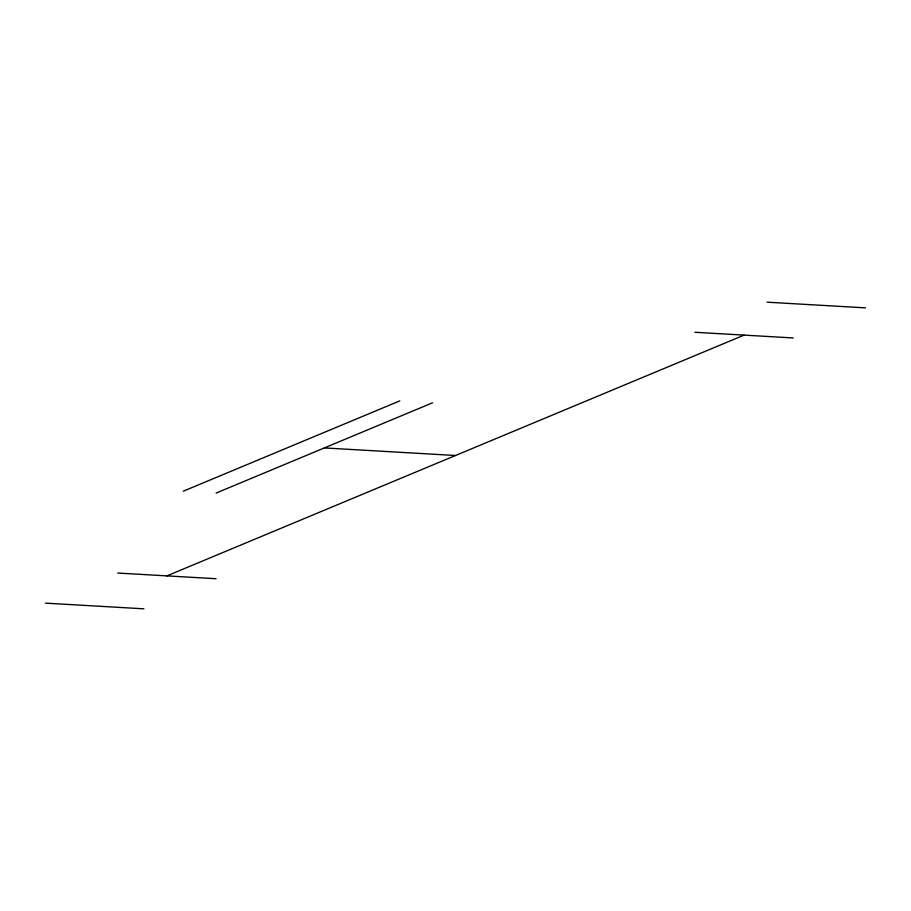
<?xml version="1.0" encoding="UTF-8"?>
<svg xmlns="http://www.w3.org/2000/svg" width="911" height="911" viewBox="0 0 911 911"><rect width="100%" height="100%" fill="white"/><g stroke="black" fill="none" stroke-linecap="round" stroke-linejoin="round"><path stroke-width="1.37" d="M183.327 491.177L399.792 400.886M216.112 493.067L432.577 402.787M166.884 575.889L744.116 335.111M767.085 302.179L865.45 307.861M694.934 332.276L793.299 337.958M324.35 447.927L455.5 455.5M117.701 573.042L216.066 578.724M45.55 603.139L143.915 608.821"/></g></svg>
